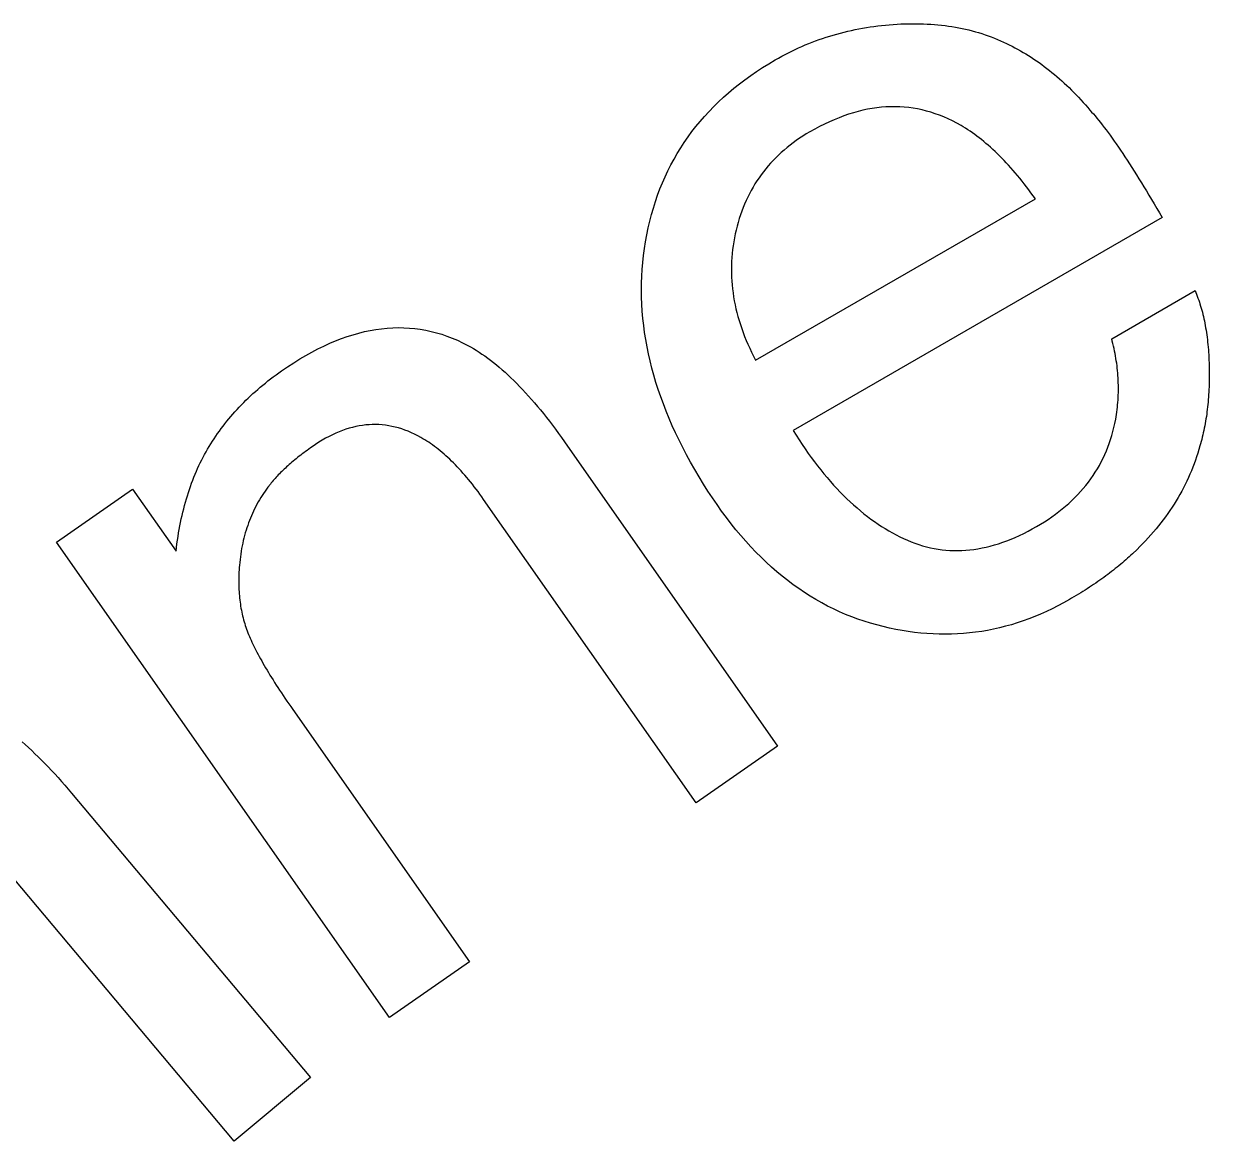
# Model space of a CAD drawing. Header units: metres. Extents: x -53 to 53, y -52 to 53.
# Drawn here: x -24.28 to -17.62, y 28.79 to 35.08 of the extents above; entities that cross this region are included whole.
import ezdxf

# ---------------------------------------------------------------- set-up
doc = ezdxf.new("R2010")
doc.units = ezdxf.units.M

msp = doc.modelspace()

# ---------------------------------------------------------------- linework, layer by layer
for p, q in [((-19.5226, 35.057), (-19.5013, 35.06)), ((-19.5013, 35.06), (-19.4798, 35.0628)), ((-19.4798, 35.0628), (-19.4583, 35.0653)), ((-19.4583, 35.0653), (-19.4366, 35.0675)), ((-19.4366, 35.0675), (-19.4149, 35.0694)), ((-19.4149, 35.0694), (-19.393, 35.0711)), ((-19.393, 35.0711), (-19.3711, 35.0726)), ((-19.3711, 35.0726), (-19.3494, 35.0738)), ((-19.3494, 35.0738), (-19.3279, 35.0746)), ((-19.3279, 35.0746), (-19.3065, 35.0752)), ((-19.3065, 35.0752), (-19.2852, 35.0755)), ((-19.2852, 35.0755), (-19.2642, 35.0755)), ((-19.2642, 35.0755), (-19.2433, 35.0752)), ((-19.2433, 35.0752), (-19.2225, 35.0746)), ((-19.2225, 35.0746), (-19.202, 35.0737)), ((-19.202, 35.0737), (-19.1815, 35.0726)), ((-19.1815, 35.0726), (-19.1613, 35.0711)), ((-19.1613, 35.0711), (-19.1412, 35.0693)), ((-19.1412, 35.0693), (-19.1212, 35.0673)), ((-19.1212, 35.0673), (-19.1015, 35.0649)), ((-19.1015, 35.0649), (-19.0818, 35.0622)), ((-19.0818, 35.0622), (-19.0624, 35.0593)), ((-19.0624, 35.0593), (-19.0431, 35.0561)), ((-19.8094, 34.9858), (-19.7896, 34.9927)), ((-19.7896, 34.9927), (-19.7697, 34.9993)), ((-19.7697, 34.9993), (-19.7498, 35.0056)), ((-19.7498, 35.0056), (-19.7296, 35.0116)), ((-19.7296, 35.0116), (-19.7094, 35.0174)), ((-19.7094, 35.0174), (-19.6891, 35.0229)), ((-19.6891, 35.0229), (-19.6687, 35.0281)), ((-19.6687, 35.0281), (-19.6481, 35.0331)), ((-19.6481, 35.0331), (-19.6275, 35.0377)), ((-19.6275, 35.0377), (-19.6067, 35.0421)), ((-19.6067, 35.0421), (-19.5859, 35.0463)), ((-19.5859, 35.0463), (-19.5649, 35.0501)), ((-19.5649, 35.0501), (-19.5438, 35.0537)), ((-19.5438, 35.0537), (-19.5226, 35.057)), ((-19.0431, 35.0561), (-19.024, 35.0525)), ((-19.024, 35.0525), (-19.005, 35.0487)), ((-19.005, 35.0487), (-18.9862, 35.0446)), ((-18.9862, 35.0446), (-18.9675, 35.0402)), ((-18.9675, 35.0402), (-18.949, 35.0354)), ((-18.949, 35.0354), (-18.9307, 35.0304)), ((-18.9307, 35.0304), (-18.9125, 35.0251)), ((-18.9125, 35.0251), (-18.8945, 35.0195)), ((-18.8945, 35.0195), (-18.8766, 35.0137)), ((-18.8766, 35.0137), (-18.859, 35.0075)), ((-18.859, 35.0075), (-18.8414, 35.001)), ((-18.8414, 35.001), (-18.8241, 34.9942)), ((-18.8241, 34.9942), (-18.8069, 34.9872)), ((-19.9635, 34.9211), (-19.9446, 34.9302)), ((-19.9446, 34.9302), (-19.9256, 34.9389)), ((-19.9256, 34.9389), (-19.9065, 34.9474)), ((-19.9065, 34.9474), (-19.8873, 34.9557)), ((-19.8873, 34.9557), (-19.868, 34.9636)), ((-19.868, 34.9636), (-19.8486, 34.9713)), ((-19.8486, 34.9713), (-19.829, 34.9787)), ((-19.829, 34.9787), (-19.8094, 34.9858)), ((-18.8069, 34.9872), (-18.7898, 34.9798)), ((-18.7898, 34.9798), (-18.7729, 34.9721)), ((-18.7729, 34.9721), (-18.7562, 34.9642)), ((-18.7562, 34.9642), (-18.7404, 34.9565)), ((-18.7404, 34.9565), (-18.7247, 34.9485)), ((-18.7247, 34.9485), (-18.709, 34.9403)), ((-18.709, 34.9403), (-18.6935, 34.9319)), ((-18.6935, 34.9319), (-18.6781, 34.9232)), ((-20.092, 34.8506), (-20.0562, 34.8718)), ((-20.0562, 34.8718), (-20.0379, 34.8822)), ((-20.0379, 34.8822), (-20.0195, 34.8924)), ((-20.0195, 34.8924), (-20.0009, 34.9022)), ((-20.0009, 34.9022), (-19.9823, 34.9118)), ((-19.9823, 34.9118), (-19.9635, 34.9211)), ((-18.6781, 34.9232), (-18.6627, 34.9143)), ((-18.6627, 34.9143), (-18.6475, 34.9052)), ((-18.6475, 34.9052), (-18.6324, 34.8959)), ((-18.6324, 34.8959), (-18.6174, 34.8863)), ((-18.6174, 34.8863), (-18.6024, 34.8766)), ((-18.6024, 34.8766), (-18.5876, 34.8665)), ((-18.5876, 34.8665), (-18.5729, 34.8563)), ((-20.1941, 34.7839), (-20.1609, 34.8067)), ((-20.1609, 34.8067), (-20.1269, 34.8289)), ((-20.1269, 34.8289), (-20.092, 34.8506)), ((-18.5729, 34.8563), (-18.5582, 34.8458)), ((-18.5582, 34.8458), (-18.5437, 34.8351)), ((-18.5437, 34.8351), (-18.5293, 34.8242)), ((-18.5293, 34.8242), (-18.5149, 34.813)), ((-18.5149, 34.813), (-18.5007, 34.8017)), ((-18.5007, 34.8017), (-18.4866, 34.7901)), ((-20.2884, 34.7122), (-20.2578, 34.7367)), ((-20.2578, 34.7367), (-20.2264, 34.7605)), ((-20.2264, 34.7605), (-20.1941, 34.7839)), ((-18.4866, 34.7901), (-18.4725, 34.7782)), ((-18.4725, 34.7782), (-18.4586, 34.7662)), ((-18.4586, 34.7662), (-18.4447, 34.7539)), ((-18.4447, 34.7539), (-18.431, 34.7414)), ((-18.431, 34.7414), (-18.4174, 34.7286)), ((-18.4174, 34.7286), (-18.4039, 34.7157)), ((-20.3749, 34.6358), (-20.3469, 34.6618)), ((-20.3469, 34.6618), (-20.3181, 34.6873)), ((-20.3181, 34.6873), (-20.2884, 34.7122)), ((-18.4039, 34.7157), (-18.3904, 34.7025)), ((-18.3904, 34.7025), (-18.3771, 34.689)), ((-18.3771, 34.689), (-18.3639, 34.6754)), ((-18.3639, 34.6754), (-18.3507, 34.6615)), ((-18.3507, 34.6615), (-18.3377, 34.6474)), ((-20.4282, 34.5821), (-20.402, 34.6092)), ((-20.402, 34.6092), (-20.3749, 34.6358)), ((-19.5376, 34.5938), (-19.564, 34.5882)), ((-19.5114, 34.5984), (-19.5376, 34.5938)), ((-19.4853, 34.6022), (-19.5114, 34.5984)), ((-19.4593, 34.6051), (-19.4853, 34.6022)), ((-19.4334, 34.6071), (-19.4593, 34.6051)), ((-19.4077, 34.6082), (-19.4334, 34.6071)), ((-19.382, 34.6084), (-19.4077, 34.6082)), ((-19.3565, 34.6077), (-19.382, 34.6084)), ((-19.3311, 34.606), (-19.3565, 34.6077)), ((-19.3058, 34.6035), (-19.3311, 34.606)), ((-19.2806, 34.6001), (-19.3058, 34.6035)), ((-19.2556, 34.5957), (-19.2806, 34.6001)), ((-19.2307, 34.5905), (-19.2556, 34.5957)), ((-18.3377, 34.6474), (-18.3248, 34.6331)), ((-18.3248, 34.6331), (-18.3119, 34.6185)), ((-18.3119, 34.6185), (-18.2992, 34.6037)), ((-18.2992, 34.6037), (-18.2866, 34.5887)), ((-20.5016, 34.4975), (-20.478, 34.5262)), ((-20.478, 34.5262), (-20.4536, 34.5544)), ((-20.4536, 34.5544), (-20.4282, 34.5821)), ((-19.7246, 34.5355), (-19.7517, 34.5236)), ((-19.6975, 34.5466), (-19.7246, 34.5355)), ((-19.6706, 34.5567), (-19.6975, 34.5466)), ((-19.6437, 34.5659), (-19.6706, 34.5567)), ((-19.617, 34.5742), (-19.6437, 34.5659)), ((-19.5904, 34.5816), (-19.617, 34.5742)), ((-19.564, 34.5882), (-19.5904, 34.5816)), ((-19.2059, 34.5844), (-19.2307, 34.5905)), ((-19.1812, 34.5773), (-19.2059, 34.5844)), ((-19.1566, 34.5694), (-19.1812, 34.5773)), ((-19.1322, 34.5605), (-19.1566, 34.5694)), ((-19.1078, 34.5507), (-19.1322, 34.5605)), ((-19.0836, 34.54), (-19.1078, 34.5507)), ((-19.0595, 34.5285), (-19.0836, 34.54)), ((-19.0355, 34.516), (-19.0595, 34.5285)), ((-18.2866, 34.5887), (-18.2772, 34.5784)), ((-18.2772, 34.5784), (-18.2677, 34.5676)), ((-18.2677, 34.5676), (-18.258, 34.5563)), ((-18.258, 34.5563), (-18.2481, 34.5445)), ((-18.2481, 34.5445), (-18.2381, 34.5322)), ((-18.2381, 34.5322), (-18.2278, 34.5193)), ((-20.5463, 34.4384), (-20.5244, 34.4682)), ((-20.5244, 34.4682), (-20.5016, 34.4975)), ((-19.8616, 34.4668), (-19.8813, 34.4552)), ((-19.834, 34.4824), (-19.8616, 34.4668)), ((-19.8065, 34.497), (-19.834, 34.4824)), ((-19.779, 34.5108), (-19.8065, 34.497)), ((-19.7517, 34.5236), (-19.779, 34.5108)), ((-19.0117, 34.5026), (-19.0355, 34.516)), ((-18.9988, 34.495), (-19.0117, 34.5026)), ((-18.986, 34.4872), (-18.9988, 34.495)), ((-18.9732, 34.479), (-18.986, 34.4872)), ((-18.9604, 34.4704), (-18.9732, 34.479)), ((-18.9476, 34.4616), (-18.9604, 34.4704)), ((-18.9349, 34.4525), (-18.9476, 34.4616)), ((-18.2278, 34.5193), (-18.2174, 34.506)), ((-18.2174, 34.506), (-18.2067, 34.4922)), ((-18.2067, 34.4922), (-18.1959, 34.4779)), ((-18.1959, 34.4779), (-18.1849, 34.4631)), ((-18.1849, 34.4631), (-18.1738, 34.4478)), ((-20.5874, 34.3772), (-20.5673, 34.4081)), ((-20.5673, 34.4081), (-20.5463, 34.4384)), ((-19.9727, 34.3924), (-19.9897, 34.3788)), ((-19.9553, 34.4056), (-19.9727, 34.3924)), ((-19.9375, 34.4185), (-19.9553, 34.4056)), ((-19.9192, 34.431), (-19.9375, 34.4185)), ((-19.9004, 34.4433), (-19.9192, 34.431)), ((-19.8813, 34.4552), (-19.9004, 34.4433)), ((-18.9221, 34.4431), (-18.9349, 34.4525)), ((-18.9093, 34.4334), (-18.9221, 34.4431)), ((-18.8966, 34.4233), (-18.9093, 34.4334)), ((-18.8839, 34.413), (-18.8966, 34.4233)), ((-18.8712, 34.4023), (-18.8839, 34.413)), ((-18.8584, 34.3914), (-18.8712, 34.4023)), ((-18.1738, 34.4478), (-18.1624, 34.432)), ((-18.1624, 34.432), (-18.1508, 34.4156)), ((-18.1508, 34.4156), (-18.1391, 34.3988)), ((-18.1391, 34.3988), (-18.1272, 34.3815)), ((-20.6251, 34.3138), (-20.6067, 34.3458)), ((-20.6067, 34.3458), (-20.5874, 34.3772)), ((-20.038, 34.3363), (-20.0532, 34.3215)), ((-20.0223, 34.3508), (-20.038, 34.3363)), ((-20.0062, 34.365), (-20.0223, 34.3508)), ((-19.9897, 34.3788), (-20.0062, 34.365)), ((-18.8457, 34.3801), (-18.8584, 34.3914)), ((-18.833, 34.3686), (-18.8457, 34.3801)), ((-18.8203, 34.3567), (-18.833, 34.3686)), ((-18.8076, 34.3445), (-18.8203, 34.3567)), ((-18.795, 34.332), (-18.8076, 34.3445)), ((-18.7823, 34.3192), (-18.795, 34.332)), ((-18.1272, 34.3815), (-18.1151, 34.3637)), ((-18.1151, 34.3637), (-18.1028, 34.3454)), ((-18.1028, 34.3454), (-18.0903, 34.3266)), ((-18.0903, 34.3266), (-18.0777, 34.3073)), ((-20.6593, 34.2482), (-20.6426, 34.2813)), ((-20.6426, 34.2813), (-20.6251, 34.3138)), ((-20.1096, 34.259), (-20.1226, 34.2426)), ((-20.0961, 34.2751), (-20.1096, 34.259)), ((-20.0823, 34.2909), (-20.0961, 34.2751)), ((-20.0679, 34.3064), (-20.0823, 34.2909)), ((-20.0532, 34.3215), (-20.0679, 34.3064)), ((-18.7697, 34.3061), (-18.7823, 34.3192)), ((-18.757, 34.2927), (-18.7697, 34.3061)), ((-18.7444, 34.279), (-18.757, 34.2927)), ((-18.7318, 34.265), (-18.7444, 34.279)), ((-18.7192, 34.2506), (-18.7318, 34.265)), ((-18.0777, 34.3073), (-18.0649, 34.2875)), ((-18.0649, 34.2875), (-18.0518, 34.2672)), ((-18.0518, 34.2672), (-18.0386, 34.2464)), ((-20.69, 34.1805), (-20.675, 34.2146)), ((-20.675, 34.2146), (-20.6593, 34.2482)), ((-20.1473, 34.2088), (-20.159, 34.1915)), ((-20.1351, 34.2259), (-20.1473, 34.2088)), ((-20.1226, 34.2426), (-20.1351, 34.2259)), ((-18.7066, 34.236), (-18.7192, 34.2506)), ((-18.694, 34.221), (-18.7066, 34.236)), ((-18.6814, 34.2058), (-18.694, 34.221)), ((-18.6688, 34.1902), (-18.6814, 34.2058)), ((-18.0386, 34.2464), (-18.0252, 34.2251)), ((-18.0252, 34.2251), (-18.0116, 34.2032)), ((-18.0116, 34.2032), (-17.9979, 34.1809)), ((-20.7172, 34.1107), (-20.704, 34.1459)), ((-20.704, 34.1459), (-20.69, 34.1805)), ((-20.1913, 34.1374), (-20.2012, 34.1188)), ((-20.181, 34.1558), (-20.1913, 34.1374)), ((-20.1702, 34.1738), (-20.181, 34.1558)), ((-20.159, 34.1915), (-20.1702, 34.1738)), ((-18.6562, 34.1744), (-18.6688, 34.1902)), ((-18.6437, 34.1582), (-18.6562, 34.1744)), ((-18.6311, 34.1417), (-18.6437, 34.1582)), ((-18.6186, 34.1249), (-18.6311, 34.1417)), ((-17.9979, 34.1809), (-17.9839, 34.1581)), ((-17.9839, 34.1581), (-17.9698, 34.1348)), ((-17.9698, 34.1348), (-17.9555, 34.111)), ((-20.741, 34.0386), (-20.7295, 34.0749)), ((-20.7295, 34.0749), (-20.7172, 34.1107)), ((-20.2283, 34.0609), (-20.2365, 34.041)), ((-20.2197, 34.0805), (-20.2283, 34.0609)), ((-20.2107, 34.0998), (-20.2197, 34.0805)), ((-20.2012, 34.1188), (-20.2107, 34.0998)), ((-20.1663, 33.1825), (-18.5936, 34.0905)), ((-18.6061, 34.1078), (-18.6186, 34.1249)), ((-18.5936, 34.0905), (-18.6061, 34.1078)), ((-17.9555, 34.111), (-17.941, 34.0867)), ((-17.941, 34.0867), (-17.9263, 34.0619)), ((-17.9263, 34.0619), (-17.9114, 34.0366)), ((-20.7612, 33.9644), (-20.7515, 34.0018)), ((-20.7515, 34.0018), (-20.741, 34.0386)), ((-20.2514, 34.0002), (-20.2582, 33.9792)), ((-20.2442, 34.0207), (-20.2514, 34.0002)), ((-20.2365, 34.041), (-20.2442, 34.0207)), ((-17.9114, 34.0366), (-17.8964, 34.0108)), ((-17.8964, 34.0108), (-17.8811, 33.9845)), ((-20.778, 33.8881), (-20.7701, 33.9265)), ((-20.7701, 33.9265), (-20.7612, 33.9644)), ((-20.2706, 33.9365), (-20.2761, 33.9147)), ((-20.2646, 33.958), (-20.2706, 33.9365)), ((-20.2582, 33.9792), (-20.2646, 33.958)), ((-17.8811, 33.9845), (-19.9552, 32.787)), ((-20.7851, 33.8493), (-20.778, 33.8881)), ((-20.2855, 33.8707), (-20.2894, 33.8486)), ((-20.281, 33.8927), (-20.2855, 33.8707)), ((-20.2761, 33.9147), (-20.281, 33.8927)), ((-20.7964, 33.7716), (-20.7912, 33.8105)), ((-20.7912, 33.8105), (-20.7851, 33.8493)), ((-20.2957, 33.8046), (-20.2981, 33.7825)), ((-20.2928, 33.8266), (-20.2957, 33.8046)), ((-20.2894, 33.8486), (-20.2928, 33.8266)), ((-20.8038, 33.6936), (-20.8006, 33.7326)), ((-20.8006, 33.7326), (-20.7964, 33.7716)), ((-20.3013, 33.7384), (-20.3021, 33.7163)), ((-20.2999, 33.7605), (-20.3013, 33.7384)), ((-20.2981, 33.7825), (-20.2999, 33.7605)), ((-20.8061, 33.6544), (-20.8038, 33.6936)), ((-20.3021, 33.7163), (-20.3024, 33.6942)), ((-20.3024, 33.6942), (-20.3022, 33.6721)), ((-20.3022, 33.6721), (-20.3014, 33.65)), ((-20.8079, 33.5759), (-20.8075, 33.6152)), ((-20.8075, 33.6152), (-20.8061, 33.6544)), ((-20.3014, 33.65), (-20.3002, 33.6278)), ((-20.3002, 33.6278), (-20.2984, 33.6057)), ((-20.2984, 33.6057), (-20.2961, 33.5835)), ((-20.8073, 33.5365), (-20.8079, 33.5759)), ((-20.8058, 33.4971), (-20.8073, 33.5365)), ((-20.2961, 33.5835), (-20.2933, 33.5613)), ((-20.2933, 33.5613), (-20.29, 33.5392)), ((-20.29, 33.5392), (-20.2861, 33.517)), ((-18.1646, 33.3035), (-17.6961, 33.574)), ((-17.6961, 33.574), (-17.6917, 33.5637)), ((-17.6917, 33.5637), (-17.6875, 33.5533)), ((-17.6875, 33.5533), (-17.6834, 33.5427)), ((-17.6834, 33.5427), (-17.6794, 33.532)), ((-17.6794, 33.532), (-17.6756, 33.5211)), ((-20.8034, 33.4576), (-20.8058, 33.4971)), ((-20.2861, 33.517), (-20.2818, 33.4948)), ((-20.2818, 33.4948), (-20.2769, 33.4725)), ((-20.2769, 33.4725), (-20.2715, 33.4503)), ((-17.6756, 33.5211), (-17.6718, 33.51)), ((-17.6718, 33.51), (-17.6682, 33.4988)), ((-17.6682, 33.4988), (-17.6647, 33.4875)), ((-17.6647, 33.4875), (-17.6613, 33.476)), ((-17.6613, 33.476), (-17.658, 33.4643)), ((-17.658, 33.4643), (-17.6549, 33.4524)), ((-20.8, 33.4179), (-20.8034, 33.4576)), ((-20.7956, 33.3782), (-20.8, 33.4179)), ((-20.2715, 33.4503), (-20.2656, 33.428)), ((-20.2656, 33.428), (-20.2591, 33.4058)), ((-20.2591, 33.4058), (-20.2522, 33.3835)), ((-17.6549, 33.4524), (-17.6519, 33.4404)), ((-17.6519, 33.4404), (-17.649, 33.4283)), ((-17.649, 33.4283), (-17.6462, 33.416)), ((-17.6462, 33.416), (-17.6436, 33.4035)), ((-17.6436, 33.4035), (-17.641, 33.3909)), ((-22.4619, 33.3158), (-22.4293, 33.3262)), ((-22.4293, 33.3262), (-22.3969, 33.3353)), ((-22.3969, 33.3353), (-22.3646, 33.3433)), ((-22.3646, 33.3433), (-22.3325, 33.3501)), ((-22.3325, 33.3501), (-22.3006, 33.3556)), ((-22.3006, 33.3556), (-22.2689, 33.36)), ((-22.2689, 33.36), (-22.2374, 33.3631)), ((-22.2374, 33.3631), (-22.206, 33.3651)), ((-22.206, 33.3651), (-22.1747, 33.3658)), ((-22.1747, 33.3658), (-22.1437, 33.3653)), ((-22.1437, 33.3653), (-22.1128, 33.3637)), ((-22.1128, 33.3637), (-22.0821, 33.3608)), ((-22.0821, 33.3608), (-22.0516, 33.3567)), ((-22.0516, 33.3567), (-22.0212, 33.3515)), ((-22.0212, 33.3515), (-21.9911, 33.345)), ((-21.9911, 33.345), (-21.961, 33.3373)), ((-21.961, 33.3373), (-21.9312, 33.3284)), ((-21.9312, 33.3284), (-21.9015, 33.3183)), ((-20.7903, 33.3385), (-20.7956, 33.3782)), ((-20.7841, 33.2986), (-20.7903, 33.3385)), ((-20.2522, 33.3835), (-20.2447, 33.3612)), ((-20.2447, 33.3612), (-20.2367, 33.3389)), ((-20.2367, 33.3389), (-20.2282, 33.3166)), ((-17.641, 33.3909), (-17.6386, 33.3781)), ((-17.6386, 33.3781), (-17.6363, 33.3652)), ((-17.6363, 33.3652), (-17.6342, 33.3521)), ((-17.6342, 33.3521), (-17.6321, 33.3388)), ((-17.6321, 33.3388), (-17.6302, 33.3254)), ((-22.6273, 33.246), (-22.5939, 33.2623)), ((-22.5939, 33.2623), (-22.5606, 33.2775)), ((-22.5606, 33.2775), (-22.5275, 33.2915)), ((-22.5275, 33.2915), (-22.4946, 33.3043)), ((-22.4946, 33.3043), (-22.4619, 33.3158)), ((-21.9015, 33.3183), (-21.872, 33.307)), ((-21.872, 33.307), (-21.8427, 33.2946)), ((-21.8427, 33.2946), (-21.8135, 33.2809)), ((-21.8135, 33.2809), (-21.7845, 33.266)), ((-21.7845, 33.266), (-21.7686, 33.2572)), ((-20.7768, 33.2587), (-20.7841, 33.2986)), ((-20.2282, 33.3166), (-20.2192, 33.2943)), ((-20.2192, 33.2943), (-20.2096, 33.2719)), ((-20.2096, 33.2719), (-20.1996, 33.2496)), ((-18.161, 33.2896), (-18.1646, 33.3035)), ((-18.1575, 33.2758), (-18.161, 33.2896)), ((-18.1542, 33.2619), (-18.1575, 33.2758)), ((-18.1511, 33.2481), (-18.1542, 33.2619)), ((-17.6302, 33.3254), (-17.6284, 33.3118)), ((-17.6284, 33.3118), (-17.6267, 33.2981)), ((-17.6267, 33.2981), (-17.6251, 33.2842)), ((-17.6251, 33.2842), (-17.6237, 33.2702)), ((-17.6237, 33.2702), (-17.6224, 33.256)), ((-22.7287, 33.1896), (-22.6947, 33.2096)), ((-22.6947, 33.2096), (-22.6609, 33.2284)), ((-22.6609, 33.2284), (-22.6273, 33.246)), ((-21.7686, 33.2572), (-21.7527, 33.248)), ((-21.7527, 33.248), (-21.7368, 33.2383)), ((-21.7368, 33.2383), (-21.7208, 33.2281)), ((-21.7208, 33.2281), (-21.7047, 33.2174)), ((-21.7047, 33.2174), (-21.6887, 33.2063)), ((-21.6887, 33.2063), (-21.6726, 33.1947)), ((-21.6726, 33.1947), (-21.6564, 33.1825)), ((-20.7687, 33.2187), (-20.7768, 33.2587)), ((-20.7596, 33.1786), (-20.7687, 33.2187)), ((-20.1996, 33.2496), (-20.189, 33.2272)), ((-20.189, 33.2272), (-20.1779, 33.2048)), ((-20.1779, 33.2048), (-20.1663, 33.1825)), ((-18.1482, 33.2343), (-18.1511, 33.2481)), ((-18.1455, 33.2204), (-18.1482, 33.2343)), ((-18.143, 33.2066), (-18.1455, 33.2204)), ((-18.1406, 33.1928), (-18.143, 33.2066)), ((-18.1385, 33.179), (-18.1406, 33.1928)), ((-17.6224, 33.256), (-17.6212, 33.2417)), ((-17.6212, 33.2417), (-17.6201, 33.2271)), ((-17.6201, 33.2271), (-17.6192, 33.2125)), ((-17.6192, 33.2125), (-17.6183, 33.1977)), ((-17.6183, 33.1977), (-17.6176, 33.1827)), ((-22.8316, 33.1225), (-22.7971, 33.146)), ((-22.7971, 33.146), (-22.7628, 33.1684)), ((-22.7628, 33.1684), (-22.7287, 33.1896)), ((-21.6564, 33.1825), (-21.6402, 33.1699)), ((-21.6402, 33.1699), (-21.624, 33.1569)), ((-21.624, 33.1569), (-21.6078, 33.1433)), ((-21.6078, 33.1433), (-21.5915, 33.1292)), ((-21.5915, 33.1292), (-21.5751, 33.1147)), ((-20.7495, 33.1384), (-20.7596, 33.1786)), ((-20.7385, 33.0982), (-20.7495, 33.1384)), ((-18.1365, 33.1652), (-18.1385, 33.179)), ((-18.1347, 33.1514), (-18.1365, 33.1652)), ((-18.1331, 33.1376), (-18.1347, 33.1514)), ((-18.1316, 33.1239), (-18.1331, 33.1376)), ((-17.6176, 33.1827), (-17.6171, 33.1676)), ((-17.6171, 33.1676), (-17.6166, 33.1523)), ((-17.6166, 33.1523), (-17.6162, 33.1369)), ((-17.6162, 33.1369), (-17.616, 33.1217)), ((-22.9223, 33.0543), (-22.9077, 33.0659)), ((-22.9077, 33.0659), (-22.8929, 33.0775)), ((-22.8929, 33.0775), (-22.8779, 33.0889)), ((-22.8779, 33.0889), (-22.8626, 33.1002)), ((-22.8626, 33.1002), (-22.8472, 33.1114)), ((-22.8472, 33.1114), (-22.8316, 33.1225)), ((-21.5751, 33.1147), (-21.5588, 33.0997)), ((-21.5588, 33.0997), (-21.5423, 33.0842)), ((-21.5423, 33.0842), (-21.5259, 33.0682)), ((-21.5259, 33.0682), (-21.5094, 33.0518)), ((-20.7265, 33.0578), (-20.7385, 33.0982)), ((-18.1304, 33.1101), (-18.1316, 33.1239)), ((-18.1293, 33.0964), (-18.1304, 33.1101)), ((-18.1285, 33.0826), (-18.1293, 33.0964)), ((-18.1278, 33.0689), (-18.1285, 33.0826)), ((-18.1273, 33.0551), (-18.1278, 33.0689)), ((-17.6163, 33.0619), (-17.6167, 33.0472)), ((-17.616, 33.0767), (-17.6163, 33.0619)), ((-17.616, 33.1217), (-17.6159, 33.1066)), ((-17.6159, 33.0916), (-17.616, 33.0767)), ((-17.6159, 33.1066), (-17.6159, 33.0916)), ((-23.0055, 32.9821), (-22.9922, 32.9944)), ((-22.9922, 32.9944), (-22.9786, 33.0066)), ((-22.9786, 33.0066), (-22.9648, 33.0187)), ((-22.9648, 33.0187), (-22.9509, 33.0307)), ((-22.9509, 33.0307), (-22.9367, 33.0425)), ((-22.9367, 33.0425), (-22.9223, 33.0543)), ((-21.5094, 33.0518), (-21.4929, 33.0348)), ((-21.4929, 33.0348), (-21.4763, 33.0174)), ((-21.4763, 33.0174), (-21.4597, 32.9995)), ((-21.4597, 32.9995), (-21.4431, 32.9811)), ((-20.7136, 33.0174), (-20.7265, 33.0578)), ((-20.6998, 32.977), (-20.7136, 33.0174)), ((-18.1275, 32.9866), (-18.1271, 33.0003)), ((-18.127, 33.0414), (-18.1273, 33.0551)), ((-18.1271, 33.0003), (-18.1269, 33.014)), ((-18.1268, 33.0277), (-18.127, 33.0414)), ((-18.1269, 33.014), (-18.1268, 33.0277)), ((-17.6185, 33.0036), (-17.6194, 32.9893)), ((-17.6178, 33.0181), (-17.6185, 33.0036)), ((-17.6172, 33.0325), (-17.6178, 33.0181)), ((-17.6167, 33.0472), (-17.6172, 33.0325)), ((-23.0692, 32.9188), (-23.0569, 32.9317)), ((-23.0569, 32.9317), (-23.0444, 32.9444)), ((-23.0444, 32.9444), (-23.0316, 32.9571)), ((-23.0316, 32.9571), (-23.0187, 32.9697)), ((-23.0187, 32.9697), (-23.0055, 32.9821)), ((-21.4431, 32.9811), (-21.4264, 32.9622)), ((-21.4264, 32.9622), (-21.4097, 32.9429)), ((-21.4097, 32.9429), (-21.393, 32.923)), ((-20.685, 32.9364), (-20.6998, 32.977)), ((-20.6692, 32.8958), (-20.685, 32.9364)), ((-18.1324, 32.9183), (-18.131, 32.9319)), ((-18.131, 32.9319), (-18.1299, 32.9456)), ((-18.1299, 32.9456), (-18.1289, 32.9592)), ((-18.1289, 32.9592), (-18.1281, 32.9729)), ((-18.1281, 32.9729), (-18.1275, 32.9866)), ((-17.624, 32.9332), (-17.6255, 32.9194)), ((-17.6227, 32.9471), (-17.624, 32.9332)), ((-17.6215, 32.9611), (-17.6227, 32.9471)), ((-17.6204, 32.9752), (-17.6215, 32.9611)), ((-17.6194, 32.9893), (-17.6204, 32.9752)), ((-23.1277, 32.8527), (-23.1164, 32.8661)), ((-23.1164, 32.8661), (-23.1049, 32.8795)), ((-23.1049, 32.8795), (-23.0932, 32.8927)), ((-23.0932, 32.8927), (-23.0813, 32.9058)), ((-23.0813, 32.9058), (-23.0692, 32.9188)), ((-21.393, 32.923), (-21.3762, 32.9027)), ((-21.3762, 32.9027), (-21.3594, 32.8819)), ((-21.3594, 32.8819), (-21.3425, 32.8606)), ((-21.3425, 32.8606), (-21.3256, 32.8388)), ((-20.6525, 32.855), (-20.6692, 32.8958)), ((-18.1419, 32.8501), (-18.1396, 32.8637)), ((-18.1396, 32.8637), (-18.1375, 32.8773)), ((-18.1375, 32.8773), (-18.1356, 32.891)), ((-18.1356, 32.891), (-18.1339, 32.9046)), ((-18.1339, 32.9046), (-18.1324, 32.9183)), ((-17.6325, 32.8653), (-17.6346, 32.852)), ((-17.6306, 32.8786), (-17.6325, 32.8653)), ((-17.6288, 32.8921), (-17.6306, 32.8786)), ((-17.6271, 32.9057), (-17.6288, 32.8921)), ((-17.6255, 32.9194), (-17.6271, 32.9057)), ((-23.1811, 32.7838), (-23.1708, 32.7978)), ((-23.1708, 32.7978), (-23.1603, 32.8117)), ((-23.1603, 32.8117), (-23.1497, 32.8255)), ((-23.1497, 32.8255), (-23.1388, 32.8391)), ((-23.1388, 32.8391), (-23.1277, 32.8527)), ((-22.4704, 32.7938), (-22.4892, 32.7873)), ((-22.4516, 32.7997), (-22.4704, 32.7938)), ((-22.4329, 32.8048), (-22.4516, 32.7997)), ((-22.4142, 32.8093), (-22.4329, 32.8048)), ((-22.3956, 32.813), (-22.4142, 32.8093)), ((-22.3769, 32.8159), (-22.3956, 32.813)), ((-22.3584, 32.8182), (-22.3769, 32.8159)), ((-22.3398, 32.8198), (-22.3584, 32.8182)), ((-22.3213, 32.8206), (-22.3398, 32.8198)), ((-22.3028, 32.8208), (-22.3213, 32.8206)), ((-22.2843, 32.8202), (-22.3028, 32.8208)), ((-22.2659, 32.8189), (-22.2843, 32.8202)), ((-22.2476, 32.8168), (-22.2659, 32.8189)), ((-22.2292, 32.8141), (-22.2476, 32.8168)), ((-22.2109, 32.8106), (-22.2292, 32.8141)), ((-22.1926, 32.8065), (-22.2109, 32.8106)), ((-22.1744, 32.8016), (-22.1926, 32.8065)), ((-22.1562, 32.796), (-22.1744, 32.8016)), ((-22.138, 32.7896), (-22.1562, 32.796)), ((-21.3256, 32.8388), (-21.3087, 32.8166)), ((-21.3087, 32.8166), (-21.2917, 32.7938)), ((-21.2917, 32.7938), (-21.2747, 32.7706)), ((-20.6348, 32.8143), (-20.6525, 32.855)), ((-20.6162, 32.7734), (-20.6348, 32.8143)), ((-18.1574, 32.781), (-18.1517, 32.8037)), ((-18.1517, 32.8037), (-18.1465, 32.8268)), ((-18.1465, 32.8268), (-18.1419, 32.8501)), ((-17.6441, 32.7999), (-17.6467, 32.7872)), ((-17.6415, 32.8128), (-17.6441, 32.7999)), ((-17.6391, 32.8258), (-17.6415, 32.8128)), ((-17.6368, 32.8388), (-17.6391, 32.8258)), ((-17.6346, 32.852), (-17.6368, 32.8388)), ((-23.2292, 32.712), (-23.22, 32.7266)), ((-23.22, 32.7266), (-23.2106, 32.741)), ((-23.2106, 32.741), (-23.201, 32.7554)), ((-23.201, 32.7554), (-23.1911, 32.7696)), ((-23.1911, 32.7696), (-23.1811, 32.7838)), ((-22.6026, 32.7328), (-22.6216, 32.7212)), ((-22.5836, 32.7436), (-22.6026, 32.7328)), ((-22.5647, 32.7538), (-22.5836, 32.7436)), ((-22.5457, 32.7632), (-22.5647, 32.7538)), ((-22.5269, 32.7719), (-22.5457, 32.7632)), ((-22.508, 32.78), (-22.5269, 32.7719)), ((-22.4892, 32.7873), (-22.508, 32.78)), ((-22.1198, 32.7826), (-22.138, 32.7896)), ((-22.1017, 32.7748), (-22.1198, 32.7826)), ((-22.0836, 32.7664), (-22.1017, 32.7748)), ((-22.0656, 32.7572), (-22.0836, 32.7664)), ((-22.0476, 32.7473), (-22.0656, 32.7572)), ((-22.0368, 32.7411), (-22.0476, 32.7473)), ((-22.0259, 32.7346), (-22.0368, 32.7411)), ((-22.0151, 32.7278), (-22.0259, 32.7346)), ((-22.0043, 32.7208), (-22.0151, 32.7278)), ((-21.2747, 32.7706), (-21.2577, 32.7469)), ((-21.2577, 32.7469), (-21.2406, 32.7227)), ((-20.5966, 32.7324), (-20.6162, 32.7734)), ((-20.5761, 32.6914), (-20.5966, 32.7324)), ((-19.9552, 32.787), (-19.9386, 32.7603)), ((-19.9386, 32.7603), (-19.9218, 32.7341)), ((-19.9218, 32.7341), (-19.9048, 32.7085)), ((-18.1779, 32.7148), (-18.1705, 32.7366)), ((-18.1705, 32.7366), (-18.1637, 32.7586)), ((-18.1637, 32.7586), (-18.1574, 32.781)), ((-17.6586, 32.7371), (-17.6619, 32.7249)), ((-17.6554, 32.7495), (-17.6586, 32.7371)), ((-17.6524, 32.7619), (-17.6554, 32.7495)), ((-17.6495, 32.7745), (-17.6524, 32.7619)), ((-17.6467, 32.7872), (-17.6495, 32.7745)), ((-23.2641, 32.6525), (-23.2556, 32.6676)), ((-23.2556, 32.6676), (-23.2471, 32.6825)), ((-23.2471, 32.6825), (-23.2383, 32.6973)), ((-23.2383, 32.6973), (-23.2292, 32.712)), ((-22.7064, 32.6621), (-22.7152, 32.6554)), ((-22.6974, 32.6688), (-22.7064, 32.6621)), ((-22.6882, 32.6756), (-22.6974, 32.6688)), ((-22.6789, 32.6823), (-22.6882, 32.6756)), ((-22.6694, 32.6891), (-22.6789, 32.6823)), ((-22.6598, 32.6958), (-22.6694, 32.6891)), ((-22.6407, 32.7089), (-22.6598, 32.6958)), ((-22.6216, 32.7212), (-22.6407, 32.7089)), ((-21.9935, 32.7135), (-22.0043, 32.7208)), ((-21.9827, 32.7059), (-21.9935, 32.7135)), ((-21.9719, 32.698), (-21.9827, 32.7059)), ((-21.9612, 32.6899), (-21.9719, 32.698)), ((-21.9504, 32.6815), (-21.9612, 32.6899)), ((-21.9396, 32.6729), (-21.9504, 32.6815)), ((-21.9289, 32.664), (-21.9396, 32.6729)), ((-21.9182, 32.6548), (-21.9289, 32.664)), ((-21.2406, 32.7227), (-20.043, 31.0123)), ((-20.5546, 32.6503), (-20.5761, 32.6914)), ((-19.9048, 32.7085), (-19.8877, 32.6833)), ((-19.8877, 32.6833), (-19.8705, 32.6587)), ((-18.2034, 32.6514), (-18.1944, 32.6722)), ((-18.1944, 32.6722), (-18.1859, 32.6934)), ((-18.1859, 32.6934), (-18.1779, 32.7148)), ((-17.6808, 32.66), (-17.6873, 32.6398)), ((-17.6746, 32.6802), (-17.6808, 32.66)), ((-17.6688, 32.7007), (-17.6746, 32.6802)), ((-17.6653, 32.7127), (-17.6688, 32.7007)), ((-17.6619, 32.7249), (-17.6653, 32.7127)), ((-23.2957, 32.5899), (-23.2881, 32.6058)), ((-23.2881, 32.6058), (-23.2803, 32.6216)), ((-23.2803, 32.6216), (-23.2723, 32.6371)), ((-23.2723, 32.6371), (-23.2641, 32.6525)), ((-22.7884, 32.5957), (-22.7958, 32.5891)), ((-22.7809, 32.6022), (-22.7884, 32.5957)), ((-22.7732, 32.6088), (-22.7809, 32.6022)), ((-22.7654, 32.6155), (-22.7732, 32.6088)), ((-22.7574, 32.6221), (-22.7654, 32.6155)), ((-22.7492, 32.6287), (-22.7574, 32.6221)), ((-22.741, 32.6354), (-22.7492, 32.6287)), ((-22.7325, 32.642), (-22.741, 32.6354)), ((-22.724, 32.6487), (-22.7325, 32.642)), ((-22.7152, 32.6554), (-22.724, 32.6487)), ((-21.9075, 32.6453), (-21.9182, 32.6548)), ((-21.8967, 32.6356), (-21.9075, 32.6453)), ((-21.886, 32.6256), (-21.8967, 32.6356)), ((-21.8754, 32.6153), (-21.886, 32.6256)), ((-21.8647, 32.6048), (-21.8754, 32.6153)), ((-21.854, 32.5939), (-21.8647, 32.6048)), ((-21.8434, 32.5829), (-21.854, 32.5939)), ((-20.5322, 32.6091), (-20.5546, 32.6503)), ((-20.5088, 32.5678), (-20.5322, 32.6091)), ((-19.8705, 32.6587), (-19.8532, 32.6346)), ((-19.8532, 32.6346), (-19.8357, 32.611)), ((-19.8357, 32.611), (-19.8181, 32.588)), ((-18.2339, 32.5909), (-18.2232, 32.6107)), ((-18.2232, 32.6107), (-18.213, 32.6309)), ((-18.213, 32.6309), (-18.2034, 32.6514)), ((-17.7013, 32.6), (-17.7088, 32.5803)), ((-17.6941, 32.6199), (-17.7013, 32.6)), ((-17.6873, 32.6398), (-17.6941, 32.6199)), ((-23.3242, 32.5243), (-23.3174, 32.541)), ((-23.3174, 32.541), (-23.3103, 32.5575)), ((-23.3103, 32.5575), (-23.3031, 32.5738)), ((-23.3031, 32.5738), (-23.2957, 32.5899)), ((-22.8557, 32.5306), (-22.8617, 32.5242)), ((-22.8497, 32.537), (-22.8557, 32.5306)), ((-22.8434, 32.5435), (-22.8497, 32.537)), ((-22.8371, 32.55), (-22.8434, 32.5435)), ((-22.8306, 32.5565), (-22.8371, 32.55)), ((-22.8239, 32.563), (-22.8306, 32.5565)), ((-22.8171, 32.5695), (-22.8239, 32.563)), ((-22.8102, 32.576), (-22.8171, 32.5695)), ((-22.8031, 32.5826), (-22.8102, 32.576)), ((-22.7958, 32.5891), (-22.8031, 32.5826)), ((-21.8327, 32.5715), (-21.8434, 32.5829)), ((-21.8221, 32.5599), (-21.8327, 32.5715)), ((-21.8115, 32.548), (-21.8221, 32.5599)), ((-21.8009, 32.5358), (-21.8115, 32.548)), ((-21.7903, 32.5234), (-21.8009, 32.5358)), ((-20.4845, 32.5264), (-20.5088, 32.5678)), ((-20.4597, 32.4859), (-20.4845, 32.5264)), ((-19.8181, 32.588), (-19.8004, 32.5654)), ((-19.8004, 32.5654), (-19.7825, 32.5434)), ((-19.7825, 32.5434), (-19.7645, 32.5219)), ((-18.2823, 32.5146), (-18.2694, 32.5332)), ((-18.2694, 32.5332), (-18.257, 32.5521)), ((-18.257, 32.5521), (-18.2452, 32.5713)), ((-18.2452, 32.5713), (-18.2339, 32.5909)), ((-17.7248, 32.5414), (-17.7333, 32.5221)), ((-17.7166, 32.5608), (-17.7248, 32.5414)), ((-17.7088, 32.5803), (-17.7166, 32.5608)), ((-23.3496, 32.4555), (-23.3435, 32.473)), ((-23.3435, 32.473), (-23.3373, 32.4903)), ((-23.3373, 32.4903), (-23.3308, 32.5074)), ((-23.3308, 32.5074), (-23.3242, 32.5243)), ((-22.9077, 32.4682), (-22.9162, 32.4568)), ((-22.8941, 32.4859), (-22.9077, 32.4682)), ((-22.8891, 32.4922), (-22.8941, 32.4859)), ((-22.8839, 32.4986), (-22.8891, 32.4922)), ((-22.8785, 32.505), (-22.8839, 32.4986)), ((-22.8731, 32.5114), (-22.8785, 32.505)), ((-22.8674, 32.5177), (-22.8731, 32.5114)), ((-22.8617, 32.5242), (-22.8674, 32.5177)), ((-21.7797, 32.5107), (-21.7903, 32.5234)), ((-21.7691, 32.4977), (-21.7797, 32.5107)), ((-21.7585, 32.4845), (-21.7691, 32.4977)), ((-21.748, 32.471), (-21.7585, 32.4845)), ((-21.7374, 32.4572), (-21.748, 32.471)), ((-20.4346, 32.4463), (-20.4597, 32.4859)), ((-19.7645, 32.5219), (-19.7463, 32.5009)), ((-19.7463, 32.5009), (-19.728, 32.4804)), ((-19.728, 32.4804), (-19.7096, 32.4604)), ((-19.7096, 32.4604), (-19.691, 32.4409)), ((-18.3396, 32.4433), (-18.3244, 32.4607)), ((-18.3244, 32.4607), (-18.3098, 32.4783)), ((-18.3098, 32.4783), (-18.2958, 32.4963)), ((-18.2958, 32.4963), (-18.2823, 32.5146)), ((-17.7609, 32.4651), (-17.7708, 32.4465)), ((-17.7514, 32.484), (-17.7609, 32.4651)), ((-17.7422, 32.503), (-17.7514, 32.484)), ((-17.7333, 32.5221), (-17.7422, 32.503)), ((-24.0973, 32.1581), (-23.6697, 32.4575)), ((-23.6697, 32.4575), (-23.4248, 32.1077)), ((-23.3718, 32.3837), (-23.3665, 32.4019)), ((-23.3665, 32.4019), (-23.3611, 32.42)), ((-23.3611, 32.42), (-23.3554, 32.4379)), ((-23.3554, 32.4379), (-23.3496, 32.4555)), ((-22.9554, 32.3973), (-22.9626, 32.385)), ((-22.948, 32.4095), (-22.9554, 32.3973)), ((-22.9404, 32.4215), (-22.948, 32.4095)), ((-22.9326, 32.4334), (-22.9404, 32.4215)), ((-22.9245, 32.4452), (-22.9326, 32.4334)), ((-22.9162, 32.4568), (-22.9245, 32.4452)), ((-21.7269, 32.4432), (-21.7374, 32.4572)), ((-21.7164, 32.4288), (-21.7269, 32.4432)), ((-21.7059, 32.4143), (-21.7164, 32.4288)), ((-21.6954, 32.3994), (-21.7059, 32.4143)), ((-20.5, 30.6923), (-21.6954, 32.3994)), ((-20.4092, 32.4077), (-20.4346, 32.4463)), ((-20.3834, 32.3701), (-20.4092, 32.4077)), ((-19.691, 32.4409), (-19.6723, 32.422)), ((-19.6723, 32.422), (-19.6535, 32.4036)), ((-19.6535, 32.4036), (-19.6346, 32.3857)), ((-18.4057, 32.3772), (-18.3883, 32.3932)), ((-18.3883, 32.3932), (-18.3715, 32.4096)), ((-18.3715, 32.4096), (-18.3553, 32.4263)), ((-18.3553, 32.4263), (-18.3396, 32.4433)), ((-17.7915, 32.4095), (-17.8024, 32.3913)), ((-17.781, 32.4279), (-17.7915, 32.4095)), ((-17.7708, 32.4465), (-17.781, 32.4279)), ((-23.3909, 32.3087), (-23.3864, 32.3277)), ((-23.3864, 32.3277), (-23.3817, 32.3466)), ((-23.3817, 32.3466), (-23.3769, 32.3652)), ((-23.3769, 32.3652), (-23.3718, 32.3837)), ((-22.989, 32.3342), (-22.995, 32.3211)), ((-22.9827, 32.3471), (-22.989, 32.3342)), ((-22.9762, 32.3599), (-22.9827, 32.3471)), ((-22.9695, 32.3725), (-22.9762, 32.3599)), ((-22.9626, 32.385), (-22.9695, 32.3725)), ((-20.3573, 32.3334), (-20.3834, 32.3701)), ((-20.3308, 32.2976), (-20.3573, 32.3334)), ((-19.6346, 32.3857), (-19.6155, 32.3683)), ((-19.6155, 32.3683), (-19.5963, 32.3514)), ((-19.5963, 32.3514), (-19.5769, 32.3351)), ((-19.5769, 32.3351), (-19.5574, 32.3192)), ((-18.4807, 32.3161), (-18.4611, 32.3309)), ((-18.4611, 32.3309), (-18.4421, 32.346)), ((-18.4421, 32.346), (-18.4236, 32.3614)), ((-18.4236, 32.3614), (-18.4057, 32.3772)), ((-17.8369, 32.3373), (-17.8492, 32.3196)), ((-17.8251, 32.3551), (-17.8369, 32.3373)), ((-17.8136, 32.3731), (-17.8251, 32.3551)), ((-17.8024, 32.3913), (-17.8136, 32.3731)), ((-23.4031, 32.2504), (-23.3992, 32.27)), ((-23.3992, 32.27), (-23.3951, 32.2895)), ((-23.3951, 32.2895), (-23.3909, 32.3087)), ((-23.0169, 32.2674), (-23.0218, 32.2536)), ((-23.0117, 32.281), (-23.0169, 32.2674)), ((-23.0064, 32.2945), (-23.0117, 32.281)), ((-23.0008, 32.3079), (-23.0064, 32.2945)), ((-22.995, 32.3211), (-23.0008, 32.3079)), ((-20.304, 32.2629), (-20.3308, 32.2976)), ((-20.2768, 32.229), (-20.304, 32.2629)), ((-19.5574, 32.3192), (-19.5378, 32.3039)), ((-19.5378, 32.3039), (-19.518, 32.2891)), ((-19.518, 32.2891), (-19.4981, 32.2748)), ((-19.4981, 32.2748), (-19.4781, 32.261)), ((-19.4781, 32.261), (-19.4579, 32.2478)), ((-18.5868, 32.2468), (-18.5645, 32.26)), ((-18.5645, 32.26), (-18.5427, 32.2736)), ((-18.5427, 32.2736), (-18.5215, 32.2874)), ((-18.5215, 32.2874), (-18.5008, 32.3016)), ((-18.5008, 32.3016), (-18.4807, 32.3161)), ((-17.8878, 32.2675), (-17.9013, 32.2503)), ((-17.8746, 32.2847), (-17.8878, 32.2675)), ((-17.8617, 32.3021), (-17.8746, 32.2847)), ((-17.8492, 32.3196), (-17.8617, 32.3021)), ((-23.4136, 32.1904), (-23.4103, 32.2106)), ((-23.4103, 32.2106), (-23.4068, 32.2306)), ((-23.4068, 32.2306), (-23.4031, 32.2504)), ((-23.0391, 32.1969), (-23.0429, 32.1824)), ((-23.0351, 32.2113), (-23.0391, 32.1969)), ((-23.0309, 32.2256), (-23.0351, 32.2113)), ((-23.0264, 32.2396), (-23.0309, 32.2256)), ((-23.0218, 32.2536), (-23.0264, 32.2396)), ((-20.2493, 32.1962), (-20.2768, 32.229)), ((-20.2214, 32.1642), (-20.2493, 32.1962)), ((-19.4579, 32.2478), (-19.4376, 32.2351)), ((-19.4376, 32.2351), (-19.4172, 32.2228)), ((-19.4172, 32.2228), (-19.3966, 32.2111)), ((-19.3966, 32.2111), (-19.3759, 32.2)), ((-19.3759, 32.2), (-19.3551, 32.1893)), ((-18.7066, 32.186), (-18.6829, 32.1967)), ((-18.6829, 32.1967), (-18.659, 32.2082)), ((-18.659, 32.2082), (-18.635, 32.2203)), ((-18.635, 32.2203), (-18.611, 32.2332)), ((-18.611, 32.2332), (-18.5868, 32.2468)), ((-17.944, 32.1999), (-17.9589, 32.1833)), ((-17.9294, 32.2165), (-17.944, 32.1999)), ((-17.9152, 32.2334), (-17.9294, 32.2165)), ((-17.9013, 32.2503), (-17.9152, 32.2334)), ((-22.2251, 29.4843), (-24.0973, 32.1581)), ((-23.4248, 32.1077), (-23.4223, 32.1287)), ((-23.4223, 32.1287), (-23.4196, 32.1494)), ((-23.4196, 32.1494), (-23.4167, 32.17)), ((-23.4167, 32.17), (-23.4136, 32.1904)), ((-23.0529, 32.1379), (-23.0557, 32.1228)), ((-23.0498, 32.1529), (-23.0529, 32.1379)), ((-23.0464, 32.1677), (-23.0498, 32.1529)), ((-23.0429, 32.1824), (-23.0464, 32.1677)), ((-20.1932, 32.1333), (-20.2214, 32.1642)), ((-20.1646, 32.1033), (-20.1932, 32.1333)), ((-19.3551, 32.1893), (-19.3341, 32.1791)), ((-19.3341, 32.1791), (-19.313, 32.1696)), ((-19.313, 32.1696), (-19.2917, 32.1608)), ((-19.2917, 32.1608), (-19.2704, 32.1528)), ((-19.2704, 32.1528), (-19.249, 32.1454)), ((-19.249, 32.1454), (-19.2275, 32.1388)), ((-19.2275, 32.1388), (-19.2058, 32.1329)), ((-19.2058, 32.1329), (-19.1841, 32.1278)), ((-19.1841, 32.1278), (-19.1624, 32.1233)), ((-18.9164, 32.122), (-18.8934, 32.1263)), ((-18.8934, 32.1263), (-18.8704, 32.1312)), ((-18.8704, 32.1312), (-18.8473, 32.1369)), ((-18.8473, 32.1369), (-18.8241, 32.1432)), ((-18.8241, 32.1432), (-18.8008, 32.1504)), ((-18.8008, 32.1504), (-18.7774, 32.1582)), ((-18.7774, 32.1582), (-18.7539, 32.1667)), ((-18.7539, 32.1667), (-18.7303, 32.176)), ((-18.7303, 32.176), (-18.7066, 32.186)), ((-18.0056, 32.1346), (-18.0218, 32.1186)), ((-17.9897, 32.1507), (-18.0056, 32.1346)), ((-17.9741, 32.1669), (-17.9897, 32.1507)), ((-17.9589, 32.1833), (-17.9741, 32.1669)), ((-23.0649, 32.0609), (-23.0667, 32.045)), ((-23.063, 32.0766), (-23.0649, 32.0609)), ((-23.0608, 32.0921), (-23.063, 32.0766)), ((-23.0584, 32.1075), (-23.0608, 32.0921)), ((-23.0557, 32.1228), (-23.0584, 32.1075)), ((-20.1357, 32.0742), (-20.1646, 32.1033)), ((-20.1064, 32.0461), (-20.1357, 32.0742)), ((-19.1624, 32.1233), (-19.1404, 32.1196)), ((-19.1404, 32.1196), (-19.1185, 32.1166)), ((-19.1185, 32.1166), (-19.0964, 32.1143)), ((-19.0964, 32.1143), (-19.0742, 32.1127)), ((-19.0742, 32.1127), (-19.0519, 32.1119)), ((-19.0519, 32.1119), (-19.0296, 32.1118)), ((-19.0296, 32.1118), (-19.0071, 32.1124)), ((-19.0071, 32.1124), (-18.9846, 32.1137)), ((-18.9846, 32.1137), (-18.9619, 32.1158)), ((-18.9619, 32.1158), (-18.9392, 32.1185)), ((-18.9392, 32.1185), (-18.9164, 32.122)), ((-18.0847, 32.0602), (-18.0944, 32.0517)), ((-18.0752, 32.0686), (-18.0847, 32.0602)), ((-18.0658, 32.0771), (-18.0752, 32.0686)), ((-18.0565, 32.0856), (-18.0658, 32.0771)), ((-18.0474, 32.0942), (-18.0565, 32.0856)), ((-18.0218, 32.1186), (-18.0474, 32.0942)), ((-23.0701, 32.0034), (-23.0708, 31.9907)), ((-23.0692, 32.0161), (-23.0701, 32.0034)), ((-23.0682, 32.029), (-23.0692, 32.0161)), ((-23.0667, 32.045), (-23.0682, 32.029)), ((-20.0768, 32.019), (-20.1064, 32.0461)), ((-20.0469, 31.9928), (-20.0768, 32.019)), ((-20.0166, 31.9675), (-20.0469, 31.9928)), ((-18.1655, 31.9936), (-18.1761, 31.9854)), ((-18.1549, 32.0018), (-18.1655, 31.9936)), ((-18.1445, 32.01), (-18.1549, 32.0018)), ((-18.1342, 32.0183), (-18.1445, 32.01)), ((-18.1241, 32.0266), (-18.1342, 32.0183)), ((-18.1141, 32.035), (-18.1241, 32.0266)), ((-18.1042, 32.0433), (-18.1141, 32.035)), ((-18.0944, 32.0517), (-18.1042, 32.0433)), ((-23.072, 31.9531), (-23.0721, 31.9408)), ((-23.0721, 31.9408), (-23.0721, 31.9285)), ((-23.0721, 31.9285), (-23.0719, 31.9163)), ((-23.0717, 31.9655), (-23.072, 31.9531)), ((-23.0713, 31.9781), (-23.0717, 31.9655)), ((-23.0708, 31.9907), (-23.0713, 31.9781)), ((-19.9859, 31.9432), (-20.0166, 31.9675)), ((-19.9549, 31.9199), (-19.9859, 31.9432)), ((-18.2543, 31.929), (-18.266, 31.9211)), ((-18.2428, 31.937), (-18.2543, 31.929)), ((-18.2313, 31.945), (-18.2428, 31.937)), ((-18.22, 31.953), (-18.2313, 31.945)), ((-18.2089, 31.961), (-18.22, 31.953)), ((-18.1978, 31.9691), (-18.2089, 31.961)), ((-18.1869, 31.9772), (-18.1978, 31.9691)), ((-18.1761, 31.9854), (-18.1869, 31.9772)), ((-23.0719, 31.9163), (-23.0715, 31.9042)), ((-23.0715, 31.9042), (-23.071, 31.8922)), ((-23.071, 31.8922), (-23.0703, 31.8803)), ((-23.0703, 31.8803), (-23.0695, 31.8684)), ((-23.0695, 31.8684), (-23.0685, 31.8567)), ((-19.9236, 31.8975), (-19.9549, 31.9199)), ((-19.8919, 31.8761), (-19.9236, 31.8975)), ((-19.8598, 31.8556), (-19.8919, 31.8761)), ((-18.3512, 31.8664), (-18.3639, 31.8587)), ((-18.3387, 31.8741), (-18.3512, 31.8664)), ((-18.3262, 31.8819), (-18.3387, 31.8741)), ((-18.3139, 31.8896), (-18.3262, 31.8819)), ((-18.3018, 31.8974), (-18.3139, 31.8896)), ((-18.2897, 31.9053), (-18.3018, 31.8974)), ((-18.2778, 31.9132), (-18.2897, 31.9053)), ((-18.266, 31.9211), (-18.2778, 31.9132)), ((-23.0685, 31.8567), (-23.0674, 31.845)), ((-23.0674, 31.845), (-23.0661, 31.8334)), ((-23.0661, 31.8334), (-23.0647, 31.8219)), ((-23.0647, 31.8219), (-23.0631, 31.8105)), ((-23.0631, 31.8105), (-23.0614, 31.7992)), ((-23.0614, 31.7992), (-23.0595, 31.7879)), ((-19.8274, 31.8361), (-19.8598, 31.8556)), ((-19.7947, 31.8175), (-19.8274, 31.8361)), ((-19.7616, 31.7999), (-19.7947, 31.8175)), ((-19.7281, 31.7833), (-19.7616, 31.7999)), ((-18.4669, 31.8006), (-18.4992, 31.7843)), ((-18.4348, 31.8178), (-18.4669, 31.8006)), ((-18.4027, 31.8359), (-18.4348, 31.8178)), ((-18.3896, 31.8434), (-18.4027, 31.8359)), ((-18.3767, 31.8511), (-18.3896, 31.8434)), ((-18.3639, 31.8587), (-18.3767, 31.8511)), ((-23.0595, 31.7879), (-23.0574, 31.7768)), ((-23.0574, 31.7768), (-23.0552, 31.7657)), ((-23.0552, 31.7657), (-23.0529, 31.7547)), ((-23.0529, 31.7547), (-23.0504, 31.7438)), ((-23.0504, 31.7438), (-23.0477, 31.733)), ((-23.0477, 31.733), (-23.0449, 31.7222)), ((-19.6943, 31.7676), (-19.7281, 31.7833)), ((-19.6602, 31.7528), (-19.6943, 31.7676)), ((-19.6257, 31.739), (-19.6602, 31.7528)), ((-19.5909, 31.7262), (-19.6257, 31.739)), ((-19.5557, 31.7143), (-19.5909, 31.7262)), ((-18.6295, 31.7279), (-18.6624, 31.716)), ((-18.5968, 31.7407), (-18.6295, 31.7279)), ((-18.5641, 31.7544), (-18.5968, 31.7407)), ((-18.5316, 31.7689), (-18.5641, 31.7544)), ((-18.4992, 31.7843), (-18.5316, 31.7689)), ((-23.0449, 31.7222), (-23.042, 31.7116)), ((-23.042, 31.7116), (-23.0388, 31.701)), ((-23.0388, 31.701), (-23.0356, 31.6905)), ((-23.0356, 31.6905), (-23.0321, 31.6801)), ((-23.0321, 31.6801), (-23.0285, 31.6698)), ((-23.0285, 31.6698), (-23.0248, 31.6596)), ((-23.0248, 31.6596), (-23.0209, 31.6495)), ((-19.5201, 31.7034), (-19.5557, 31.7143)), ((-19.4845, 31.6933), (-19.5201, 31.7034)), ((-19.4489, 31.6842), (-19.4845, 31.6933)), ((-19.4135, 31.6759), (-19.4489, 31.6842)), ((-19.3782, 31.6685), (-19.4135, 31.6759)), ((-19.343, 31.662), (-19.3782, 31.6685)), ((-19.3079, 31.6564), (-19.343, 31.662)), ((-18.8619, 31.663), (-18.8955, 31.6572)), ((-18.8283, 31.6697), (-18.8619, 31.663)), ((-18.7949, 31.6772), (-18.8283, 31.6697)), ((-18.7616, 31.6856), (-18.7949, 31.6772)), ((-18.7284, 31.6949), (-18.7616, 31.6856)), ((-18.6954, 31.705), (-18.7284, 31.6949)), ((-18.6624, 31.716), (-18.6954, 31.705)), ((-23.0209, 31.6495), (-23.0168, 31.6393)), ((-23.0168, 31.6393), (-23.0125, 31.629)), ((-23.0125, 31.629), (-23.0079, 31.6184)), ((-23.0079, 31.6184), (-23.0031, 31.6077)), ((-23.0031, 31.6077), (-22.9981, 31.5969)), ((-22.9981, 31.5969), (-22.9929, 31.5858)), ((-19.2729, 31.6517), (-19.3079, 31.6564)), ((-19.238, 31.6478), (-19.2729, 31.6517)), ((-19.2033, 31.6448), (-19.238, 31.6478)), ((-19.1686, 31.6427), (-19.2033, 31.6448)), ((-19.1341, 31.6414), (-19.1686, 31.6427)), ((-19.0997, 31.641), (-19.1341, 31.6414)), ((-19.0654, 31.6415), (-19.0997, 31.641)), ((-19.0312, 31.6429), (-19.0654, 31.6415)), ((-18.9971, 31.6452), (-19.0312, 31.6429)), ((-18.9631, 31.6483), (-18.9971, 31.6452)), ((-18.9293, 31.6523), (-18.9631, 31.6483)), ((-18.8955, 31.6572), (-18.9293, 31.6523)), ((-22.9929, 31.5858), (-22.9875, 31.5746)), ((-22.9875, 31.5746), (-22.9818, 31.5631)), ((-22.9818, 31.5631), (-22.9759, 31.5515)), ((-22.9759, 31.5515), (-22.9698, 31.5397)), ((-22.9698, 31.5397), (-22.9635, 31.5277)), ((-22.9635, 31.5277), (-22.957, 31.5156)), ((-22.957, 31.5156), (-22.9502, 31.5032)), ((-22.9502, 31.5032), (-22.9432, 31.4907)), ((-22.9432, 31.4907), (-22.936, 31.478)), ((-22.936, 31.478), (-22.9286, 31.4651)), ((-22.9286, 31.4651), (-22.921, 31.452)), ((-22.921, 31.452), (-22.9131, 31.4388)), ((-22.9131, 31.4388), (-22.905, 31.4253)), ((-22.905, 31.4253), (-22.8967, 31.4117)), ((-22.8967, 31.4117), (-22.8882, 31.3979)), ((-22.8882, 31.3979), (-22.8795, 31.3839)), ((-22.8795, 31.3839), (-22.8705, 31.3697)), ((-22.8705, 31.3697), (-22.8613, 31.3554)), ((-22.8613, 31.3554), (-22.8519, 31.3409)), ((-22.8519, 31.3409), (-22.8423, 31.3261)), ((-22.8423, 31.3261), (-22.8325, 31.3112)), ((-22.8325, 31.3112), (-22.8224, 31.2962)), ((-22.8224, 31.2962), (-22.8122, 31.2809)), ((-22.8122, 31.2809), (-22.8017, 31.2654)), ((-22.8017, 31.2654), (-22.791, 31.2498)), ((-22.791, 31.2498), (-22.78, 31.234)), ((-22.78, 31.234), (-22.7689, 31.218)), ((-22.7689, 31.218), (-21.7754, 29.7992)), ((-24.2903, 31.0359), (-24.2723, 31.02)), ((-24.2723, 31.02), (-24.2542, 31.0036)), ((-24.2542, 31.0036), (-24.236, 30.9867)), ((-20.043, 31.0123), (-20.5, 30.6923)), ((-24.236, 30.9867), (-24.2177, 30.9693)), ((-24.2177, 30.9693), (-24.1994, 30.9515)), ((-24.1994, 30.9515), (-24.181, 30.9332)), ((-24.181, 30.9332), (-24.1625, 30.9144)), ((-24.1625, 30.9144), (-24.1439, 30.8952)), ((-24.1439, 30.8952), (-24.1253, 30.8754)), ((-24.1253, 30.8754), (-24.1066, 30.8552)), ((-24.1066, 30.8552), (-24.0878, 30.8345)), ((-24.0878, 30.8345), (-24.0689, 30.8134)), ((-24.0689, 30.8134), (-24.0499, 30.7917)), ((-24.0499, 30.7917), (-24.0309, 30.7696)), ((-24.0309, 30.7696), (-24.0117, 30.747)), ((-24.0117, 30.747), (-22.6696, 29.1475)), ((-23.097, 28.7888), (-24.4366, 30.3852)), ((-21.7754, 29.7992), (-22.2251, 29.4843)), ((-22.6696, 29.1475), (-23.097, 28.7888))]:
    msp.add_line(p, q)

doc.saveas('drawing.dxf')
